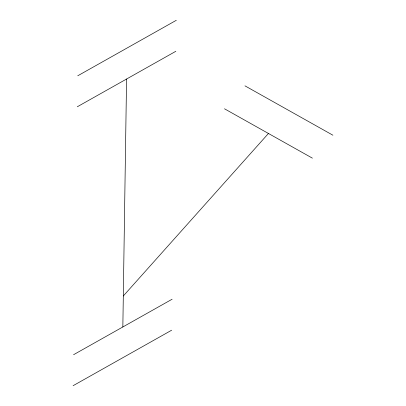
<?xml version="1.0" encoding="UTF-8"?>
<svg xmlns="http://www.w3.org/2000/svg" width="406" height="406" viewBox="0 0 406 406"><rect width="100%" height="100%" fill="white"/><g stroke="black" fill="none" stroke-linecap="round" stroke-linejoin="round"><path stroke-width="0.61" d="M122.845 326.967L126.565 79.033M123.312 295.979L268.447 133.472M77.759 75.785L176.3 20.3M77.297 106.773L175.834 51.293M73.577 354.707L172.114 299.227M73.11 385.7L171.652 330.215M244.985 85.854L332.89 135.203M224.493 108.793L312.397 158.147"/></g></svg>
